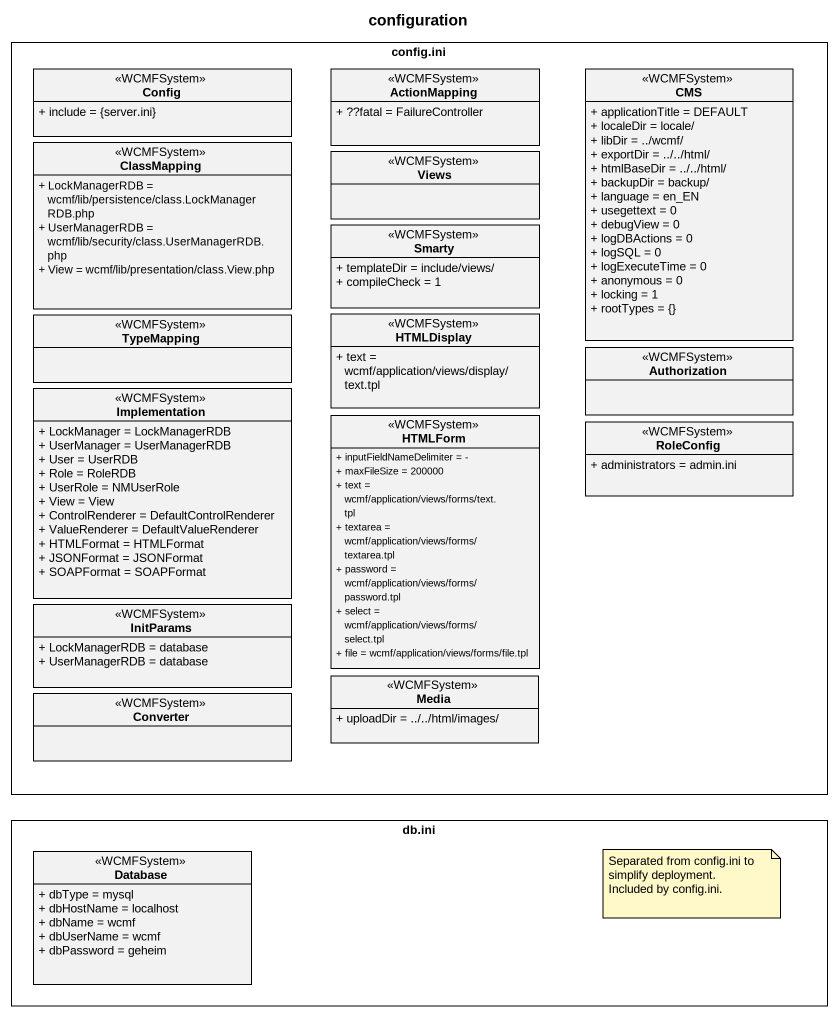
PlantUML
@startuml
title configuration
hide circle
hide empty members
skinparam classAttributeIconSize 0
rectangle "config.ini" as config_ini {
  class Config <<WCMFSystem>> {
    + include = {server.ini}
  }
  class ActionMapping <<WCMFSystem>> {
    + ??fatal = FailureController
  }
  class CMS <<WCMFSystem>> {
    + applicationTitle = DEFAULT
    + localeDir = locale/
    + libDir = ../wcmf/
    + exportDir = ../../html/
    + htmlBaseDir = ../../html/
    + backupDir = backup/
    + language = en_EN
    + usegettext = 0
    + debugView = 0
    + logDBActions = 0
    + logSQL = 0
    + logExecuteTime = 0
    + anonymous = 0
    + locking = 1
    + rootTypes = {}
  }
  class ClassMapping <<WCMFSystem>> {
    + LockManagerRDB = wcmf/lib/persistence/class.LockManagerRDB.php
    + UserManagerRDB = wcmf/lib/security/class.UserManagerRDB.php
    + View = wcmf/lib/presentation/class.View.php
  }
  class Views <<WCMFSystem>>
  class Smarty <<WCMFSystem>> {
    + templateDir = include/views/
    + compileCheck = 1
  }
  class TypeMapping <<WCMFSystem>>
  class HTMLDisplay <<WCMFSystem>> {
    + text = wcmf/application/views/display/text.tpl
  }
  class Authorization <<WCMFSystem>>
  class Implementation <<WCMFSystem>> {
    + LockManager = LockManagerRDB
    + UserManager = UserManagerRDB
    + User = UserRDB
    + Role = RoleRDB
    + UserRole = NMUserRole
    + View = View
    + ControlRenderer = DefaultControlRenderer
    + ValueRenderer = DefaultValueRenderer
    + HTMLFormat = HTMLFormat
    + JSONFormat = JSONFormat
    + SOAPFormat = SOAPFormat
  }
  class HTMLForm <<WCMFSystem>> {
    + inputFieldNameDelimiter = -
    + maxFileSize = 200000
    + text = wcmf/application/views/forms/text.tpl
    + textarea = wcmf/application/views/forms/textarea.tpl
    + password = wcmf/application/views/forms/password.tpl
    + select = wcmf/application/views/forms/select.tpl
    + file = wcmf/application/views/forms/file.tpl
  }
  class RoleConfig <<WCMFSystem>> {
    + administrators = admin.ini
  }
  class InitParams <<WCMFSystem>> {
    + LockManagerRDB = database
    + UserManagerRDB = database
  }
  class Converter <<WCMFSystem>>
  class Media <<WCMFSystem>> {
    + uploadDir = ../../html/images/
  }
}
rectangle "db.ini" as db_ini {
  class "Database" as Database_ <<WCMFSystem>> {
    + dbType = mysql
    + dbHostName = localhost
    + dbName = wcmf
    + dbUserName = wcmf
    + dbPassword = geheim
  }
}
note as N1
  Separated from config.ini to simplify deployment.
  Included by config.ini.
end note
@enduml
